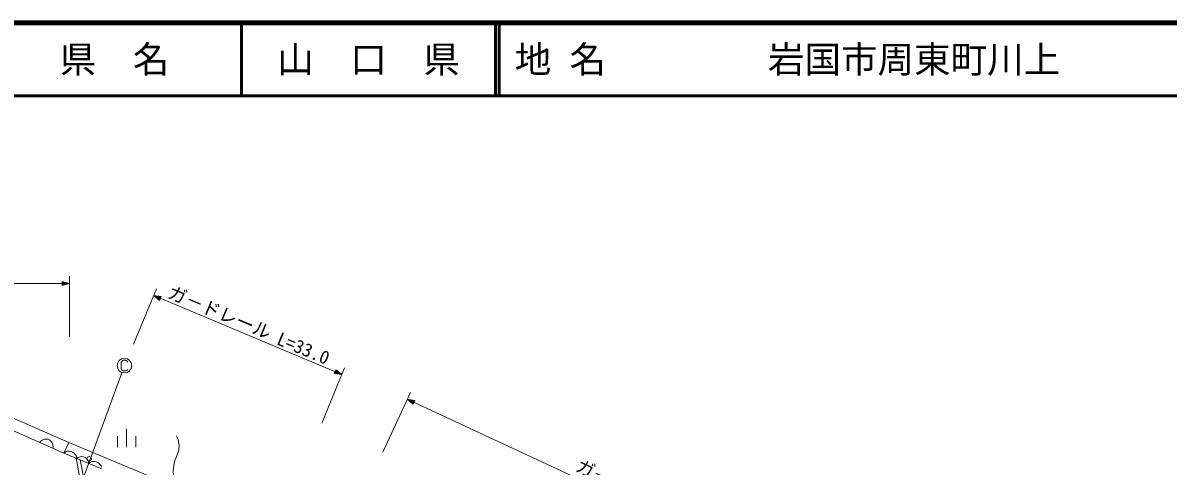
# Model space of a CAD drawing. Units: millimetres, scale not verified. Extents: x 40000 to 680000, y 20000 to 380000.
# Drawn here: x 303084 to 459785, y 319278 to 380000 of the extents above; entities that cross this region are included whole.
import ezdxf
from ezdxf.enums import TextEntityAlignment as Align

# ---------------------------------------------------------------- set-up
doc = ezdxf.new("R2010")
doc.units = ezdxf.units.MM
doc.header["$LTSCALE"] = 1000
for name, color, linetype, lineweight in [('M-BGD', 7, 'Continuous', 13), ('M-BGD-EXST', 7, 'Continuous', 13), ('M-STR-HTXT', 7, 'Continuous', 13), ('M-TTL', 2, 'Continuous', 140), ('M-TTL-LINE', 7, 'Continuous', 50)]:
    doc.layers.add(name, color=color, linetype=linetype, lineweight=lineweight)
doc.layers.add('M-TTL-TXT', color=7, linetype='Continuous')
doc.styles.add('ＭＳ ゴシック', font='')
doc.styles.get('ＭＳ ゴシック').set_extended_font_data('MS Gothic')

msp = doc.modelspace()

# ---------------------------------------------------------------- linework, layer by layer
at = {"layer": 'M-BGD'}
for p, q in [((297142, 327892), (309362, 322524)), ((308685, 321062), (294262, 327414)), ((317281, 324392), (317281, 321875)), ((305725, 322849), (305535, 322713)), ((305988, 322953), (305725, 322849)), ((306220, 322983), (305988, 322953)), ((306472, 322960), (306220, 322983)), ((306765, 322831), (306472, 322960)), ((306953, 322660), (306765, 322831)), ((316031, 323385), (316031, 321875)), ((318531, 323385), (318531, 321875)), ((305535, 322713), (305365, 322524)), ((307088, 322469), (306953, 322660)), ((307191, 322204), (307088, 322469)), ((307221, 321971), (307191, 322204)), ((307198, 321717), (307221, 321971)), ((309362, 322524), (308685, 321062)), ((308685, 321062), (309362, 322524)), ((309013, 321258), (308864, 321195)), ((309197, 321306), (309013, 321258)), ((309451, 321326), (309197, 321306)), ((309362, 322524), (321265, 317537)), ((309677, 321274), (309451, 321326)), ((309888, 321187), (309677, 321274)), ((313870, 318928), (308685, 321062)), ((308864, 321195), (308687, 321062)), ((310084, 321065), (309888, 321187)), ((310252, 320872), (310084, 321065)), ((310350, 320708), (310252, 320872)), ((310412, 320558), (310350, 320708)), ((310979, 317235), (310384, 320363)), ((310446, 320338), (310412, 320558)), ((310614, 320464), (310446, 320338)), ((310755, 320524), (310614, 320464)), ((310929, 320569), (310755, 320524)), ((311170, 320588), (310929, 320569)), ((311513, 317104), (310936, 320136)), ((311383, 320539), (311170, 320588)), ((311583, 320457), (311383, 320539)), ((311769, 320341), (311583, 320457)), ((311928, 320158), (311769, 320341)), ((312021, 320002), (311928, 320158)), ((312080, 319861), (312021, 320002)), ((312112, 319652), (312080, 319861)), ((312289, 319785), (312112, 319652)), ((312438, 319848), (312289, 319785)), ((312622, 319896), (312438, 319848)), ((312876, 319916), (312622, 319896)), ((313101, 319864), (312876, 319916)), ((313312, 319777), (313101, 319864)), ((313509, 319655), (313312, 319777)), ((313677, 319462), (313509, 319655)), ((313774, 319298), (313677, 319462)), ((313837, 319148), (313774, 319298))]:
    msp.add_line(p, q, dxfattribs=at)
msp.add_lwpolyline([(324118, 323448), (324337, 322876), (324471, 322114), (324401, 321512), (324198, 320837), (323848, 319896), (323668, 319045), (323662, 318434), (323777, 317825), (324000, 317272), (324413, 316573), (324707, 316141)], dxfattribs=at)
msp.add_ellipse((312148, 320279), major_axis=(0, 302), ratio=0.993543, dxfattribs=at)
at = {"layer": 'M-BGD-EXST'}
for p, q in [((316665, 333652), (316545, 333491)), ((316545, 333491), (316545, 332605)), ((316545, 332605), (316665, 332444)), ((316825, 333773), (316665, 333652)), ((316665, 332444), (316825, 332323)), ((317185, 333773), (316825, 333773)), ((316825, 332323), (317185, 332323)), ((317345, 333652), (317185, 333773)), ((317185, 332323), (317345, 332404)), ((317425, 333531), (317345, 333652)), ((317345, 332404), (317425, 332524)), ((309934, 313793), (316630, 332077))]:
    msp.add_line(p, q, dxfattribs=at)
msp.add_ellipse((316985, 333048), major_axis=(0, 1007), ratio=0.993543, dxfattribs=at)
at = {"layer": 'M-STR-HTXT'}
for p, q in [((309475, 345300), (309475, 337004)), ((174145, 344293), (309475, 344293)), ((308475, 344011), (308475, 344575)), ((308475, 344575), (309475, 344293)), ((309475, 344293), (308475, 344011)), ((308515, 344092), (308515, 344494)), ((308515, 344494), (309195, 344293)), ((309195, 344293), (308515, 344092)), ((308555, 344172), (308555, 344414)), ((308555, 344414), (309035, 344293)), ((309035, 344293), (308555, 344172)), ((308595, 344253), (308595, 344333)), ((308595, 344333), (308795, 344293)), ((308795, 344293), (308595, 344253)), ((318228, 336004), (321366, 343566)), ((320980, 342637), (346723, 331817)), ((320980, 342637), (322011, 342509)), ((321795, 341989), (320980, 342637)), ((321239, 342528), (321943, 342450)), ((321789, 342079), (321239, 342528)), ((321386, 342466), (321876, 342391)), ((321783, 342169), (321386, 342466)), ((321608, 342373), (321808, 342333)), ((321777, 342258), (321608, 342373)), ((321808, 342333), (321777, 342258)), ((321876, 342391), (321783, 342169)), ((321943, 342450), (321789, 342079)), ((322011, 342509), (321795, 341989)), ((347109, 332746), (343972, 325184)), ((345693, 331945), (345909, 332465)), ((345761, 332004), (345915, 332375)), ((345828, 332062), (345921, 332285)), ((345909, 332465), (346723, 331817)), ((345915, 332375), (346465, 331926)), ((345921, 332285), (346317, 331988)), ((346723, 331817), (345693, 331945)), ((346465, 331926), (345761, 332004)), ((346317, 331988), (345828, 332062)), ((345896, 332121), (345927, 332196)), ((346096, 332081), (345896, 332121)), ((345927, 332196), (346096, 332081)), ((356101, 329362), (352354, 321211)), ((421916, 297603), (355681, 328449)), ((355681, 328449), (356706, 328282)), ((356471, 327770), (355681, 328449)), ((355935, 328330), (356636, 328226)), ((356468, 327860), (355935, 328330)), ((356080, 328263), (356566, 328169)), ((356466, 327950), (356080, 328263)), ((356298, 328161), (356497, 328113)), ((356463, 328040), (356298, 328161)), ((356497, 328113), (356463, 328040)), ((356566, 328169), (356466, 327950)), ((356636, 328226), (356468, 327860)), ((356706, 328282), (356471, 327770))]:
    msp.add_line(p, q, dxfattribs=at)
at = {"layer": 'M-TTL'}
msp.add_line((680000, 380000), (40000, 380000), dxfattribs=at)
at = {"layer": 'M-TTL-LINE'}
for p, q in [((333000, 380000), (333000, 370000)), ((367750, 380000), (367750, 370000)), ((368250, 380000), (368250, 370000)), ((40000, 370000), (680000, 370000))]:
    msp.add_line(p, q, dxfattribs=at)

# ---------------------------------------------------------------- texts
at = {"layer": 'M-STR-HTXT', "style": 'ＭＳ ゴシック'}
for s, rotation, p in [('ガ－ドレール', 337.368, (322533, 341880)), ('L=33.0', 337.469, (337448, 335493)), ('ガ－ドレール', 333.853, (378301, 318205))]:
    msp.add_text(s, height=1833, rotation=rotation, dxfattribs=at).set_placement(p, align=Align.BOTTOM_LEFT)
at = {"layer": 'M-TTL-TXT', "style": 'ＭＳ ゴシック'}
for s, p in [('県\u3000名', (315625, 375000)), ('山\u3000口\u3000県', (350375, 375000))]:
    msp.add_text(s, height=3666, dxfattribs=at).set_placement(p, align=Align.MIDDLE_CENTER)
for s, p in [('地 名', (370380, 375000)), ('岩国市周東町川上', (405024, 375000))]:
    msp.add_text(s, height=3666, dxfattribs=at).set_placement(p, align=Align.MIDDLE_LEFT)

doc.saveas('drawing.dxf')
